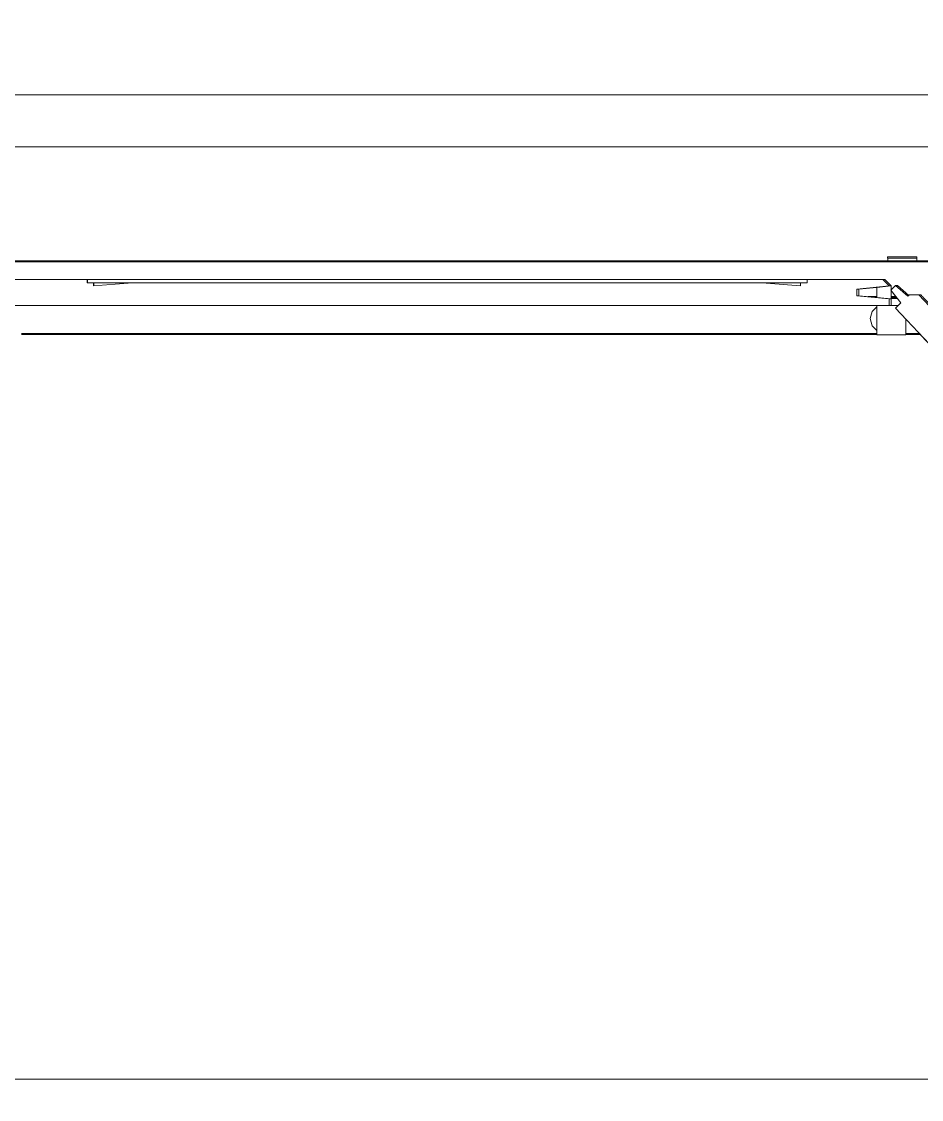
# Model space of a CAD drawing. Header units: millimetres. Extents: x 6658 to 67659, y -16872 to 26261.
# Drawn here: x 46742 to 48132, y 3448 to 5113 of the extents above; entities that cross this region are included whole.
import ezdxf

# ---------------------------------------------------------------- set-up
doc = ezdxf.new("R2010")
doc.units = ezdxf.units.MM
doc.header["$MEASUREMENT"] = 0
doc.linetypes.add('Wipeout_Contour', pattern=[1000, 0, -1000])
doc.layers.add('A - Prerjet', color=7, linetype='Continuous')
doc.layers.add('A - Prerjet_Pen_No__101', color=252, linetype='Continuous', lineweight=5)
doc.layers.add('A - Prerjet_Pen_No__61', color=7, linetype='Continuous', lineweight=5, true_color=0x6a6a6a)

msp = doc.modelspace()

# ---------------------------------------------------------------- wipeouts: each hides what was drawn before it
at = {"color": 254, "linetype": 'Wipeout_Contour', "lineweight": 0, "ltscale": 187582.270518}
msp.add_wipeout([(48872.2, 5100), (44372.2, 5100), (44372.2, 5000), (48872.2, 5000)], dxfattribs=at).dxf.layer = 'A - Prerjet'
at = {"color": 254, "linetype": 'Wipeout_Contour', "lineweight": 0, "ltscale": 477462.659837}
msp.add_wipeout([(44372.2, 4744), (48080.4, 4744), (48080.4, 4748), (48080.2, 4748), (48080.2, 4750), (48125.4, 4750), (48125.4, 4744), (48872.2, 4744), (48872.2, 4920), (44372.2, 4920)], dxfattribs=at).dxf.layer = 'A - Prerjet'
at = {"color": 254, "linetype": 'Wipeout_Contour', "lineweight": 0, "ltscale": 193272.369114}
msp.add_wipeout([(48094.1, 4687), (48085.8, 4687), (48085.8, 4685.4), (48095.4, 4685.4)], dxfattribs=at).dxf.layer = 'A - Prerjet'
at = {"color": 254, "linetype": 'Wipeout_Contour', "lineweight": 0, "ltscale": 798877.032686}
msp.add_wipeout([(44372.2, 4630), (44372.2, 3480), (48872.2, 3480), (48872.2, 3843.2), (48130.6, 4630), (48108.3, 4630), (48108.3, 4629.5), (48063.3, 4629.5), (48063.3, 4630), (46742.2, 4630), (46742.2, 4629.5), (46697.2, 4629.5), (46697.2, 4630), (45376, 4630), (45376, 4629.5), (45331, 4629.5), (45331, 4630)], dxfattribs=at).dxf.layer = 'A - Prerjet'

# ---------------------------------------------------------------- next in the draw order: wipeouts: each hides what was drawn before it
at = {"color": 254, "linetype": 'Wipeout_Contour', "lineweight": 0, "ltscale": 187868.022952}
msp.add_wipeout([(44347.2, 5100), (48892.7, 5100), (48892.7, 6229.1), (44347.2, 6229.1)], dxfattribs=at).dxf.layer = 'A - Prerjet'
at = {"color": 254, "linetype": 'Wipeout_Contour', "lineweight": 0, "ltscale": 187543.719616}
msp.add_wipeout([(48872.2, 5000), (44372.2, 5000), (44372.2, 4920), (48872.2, 4920)], dxfattribs=at).dxf.layer = 'A - Prerjet'
at = {"color": 254, "linetype": 'Wipeout_Contour', "lineweight": 0, "ltscale": 185106.239992}
msp.add_wipeout([(43142.8, 4742.4), (48920.9, 4742.4), (48920.9, 4744), (43142.8, 4744)], dxfattribs=at).dxf.layer = 'A - Prerjet'
at = {"color": 254, "linetype": 'Wipeout_Contour', "lineweight": 0, "ltscale": 241599.764077}
msp.add_wipeout([(48095.4, 4685.4), (48085.8, 4685.4), (48085.8, 4675), (48096.4, 4675), (48100.5, 4678.8)], dxfattribs=at).dxf.layer = 'A - Prerjet'
at = {"color": 254, "linetype": 'Wipeout_Contour', "lineweight": 0, "ltscale": 621362.542025}
msp.add_wipeout([(46742.2, 4631.6), (48063.3, 4631.6), (48063.3, 4636.3), (48056.4, 4643.2), (48053.3, 4654.5), (48056.4, 4665.7), (48063.3, 4672.7), (48063.3, 4675), (47958.6, 4675), (46853.5, 4675), (46843.5, 4675), (46843.5, 4675), (46742.2, 4675)], dxfattribs=at).dxf.layer = 'A - Prerjet'
at = {"color": 254, "linetype": 'Wipeout_Contour', "lineweight": 0, "ltscale": 145015.530588}
msp.add_wipeout([(48108.3, 4653.7), (48108.3, 4631.6), (48129.2, 4631.6)], dxfattribs=at).dxf.layer = 'A - Prerjet'
at = {"color": 254, "linetype": 'Wipeout_Contour', "lineweight": 0, "ltscale": 186997.035021}
msp.add_wipeout([(44372.2, 3480), (44372.2, 3400), (48872.2, 3400), (48872.2, 3480)], dxfattribs=at).dxf.layer = 'A - Prerjet'

# ---------------------------------------------------------------- next in the draw order: linework, layer by layer
at = {"layer": 'A - Prerjet_Pen_No__101', "color": 252, "linetype": 'Continuous', "lineweight": 5}
for p, q in [((48872.2, 5000), (44372.2, 5000)), ((48872.2, 4920), (44372.2, 4920)), ((48872.2, 3480), (44372.2, 3480))]:
    msp.add_line(p, q, dxfattribs=at)

# ---------------------------------------------------------------- next in the draw order: wipeouts: each hides what was drawn before it
at = {"color": 254, "linetype": 'Wipeout_Contour', "lineweight": 0, "ltscale": 1565145.747335684}
msp.add_wipeout([(43142.9, 4742.4), (43142.9, 4688.6), (43954.9, 4688.6), (43954.9, 4699.1), (43952, 4702), (43950, 4709.5), (43952, 4717), (43957.5, 4722.5), (43965, 4724.5), (43965, 4724.5), (43972.5, 4722.5), (43978, 4717), (43980, 4709.5), (43978.8, 4705), (43984.2, 4705), (43994.2, 4715), (45343.5, 4715), (45352, 4706.6), (45360.4, 4715), (46709.7, 4715), (46718.1, 4706.6), (46726.5, 4715), (48075.8, 4715), (48085.8, 4705), (48085.8, 4699.3), (48092.4, 4705.6), (48095.6, 4705.6), (48112.9, 4690.5), (48113.9, 4691.5), (48117.1, 4691.5), (48131.2, 4691.1), (48133.6, 4688.6), (48920.9, 4688.6), (48920.9, 4742.4)], dxfattribs=at).dxf.layer = 'A - Prerjet'
at = {"color": 254, "linetype": 'Wipeout_Contour', "lineweight": 0, "ltscale": 190513.708804}
msp.add_wipeout([(48063.3, 4631.6), (46742.2, 4631.6), (46742.2, 4630), (48063.3, 4630)], dxfattribs=at).dxf.layer = 'A - Prerjet'
at = {"color": 254, "linetype": 'Wipeout_Contour', "lineweight": 0, "ltscale": 193365.701403}
msp.add_wipeout([(48129.2, 4631.6), (48108.3, 4631.6), (48108.3, 4630), (48130.6, 4630)], dxfattribs=at).dxf.layer = 'A - Prerjet'

# ---------------------------------------------------------------- next in the draw order: wipeouts: each hides what was drawn before it
at = {"color": 254, "linetype": 'Wipeout_Contour', "lineweight": 0, "ltscale": 193345.894184}
msp.add_wipeout([(48080.4, 4744), (48125.4, 4744), (48125.4, 4748), (48080.4, 4748)], dxfattribs=at).dxf.layer = 'A - Prerjet'
at = {"color": 254, "linetype": 'Wipeout_Contour', "lineweight": 0, "ltscale": 190533.905865}
msp.add_wipeout([(46843.9, 4715), (46843.9, 4710), (47955.6, 4710), (47955.6, 4715)], dxfattribs=at).dxf.layer = 'A - Prerjet'
at = {"color": 254, "linetype": 'Wipeout_Contour', "lineweight": 0, "ltscale": 241391.682816}
msp.add_wipeout([(48035.8, 4690), (48049.9, 4688.6), (48063.3, 4688.6), (48063.3, 4702.7), (48035.8, 4700)], dxfattribs=at).dxf.layer = 'A - Prerjet'
at = {"color": 254, "linetype": 'Wipeout_Contour', "lineweight": 0, "ltscale": 144949.938706}
msp.add_wipeout([(48085.8, 4697.8), (48085.8, 4688.6), (48092.9, 4688.6)], dxfattribs=at).dxf.layer = 'A - Prerjet'
at = {"color": 254, "linetype": 'Wipeout_Contour', "lineweight": 0, "ltscale": 241416.885889}
msp.add_wipeout([(48053.3, 4654.5), (48056.4, 4643.2), (48063.3, 4636.3), (48063.3, 4672.7), (48056.4, 4665.7)], dxfattribs=at).dxf.layer = 'A - Prerjet'

# ---------------------------------------------------------------- next in the draw order: linework, layer by layer
at = {"layer": 'A - Prerjet_Pen_No__61', "color": 251, "linetype": 'Continuous', "lineweight": 5, "true_color": 0x6a6a6a}
msp.add_line((47955.6, 4715), (47955.6, 4710), dxfattribs=at)

# ---------------------------------------------------------------- next in the draw order: wipeouts: each hides what was drawn before it
at = {"color": 254, "linetype": 'Wipeout_Contour', "lineweight": 0, "ltscale": 193346.397581}
msp.add_wipeout([(48080.2, 4750), (48080.2, 4748), (48125.2, 4748), (48125.2, 4750)], dxfattribs=at).dxf.layer = 'A - Prerjet'
at = {"color": 254, "linetype": 'Wipeout_Contour', "lineweight": 0, "ltscale": 188320.56939}
msp.add_wipeout([(46843.5, 4715), (46843.5, 4710), (46843.9, 4710), (46843.9, 4715)], dxfattribs=at).dxf.layer = 'A - Prerjet'
at = {"color": 254, "linetype": 'Wipeout_Contour', "lineweight": 0, "ltscale": 188358.343863}
msp.add_wipeout([(46853.5, 4710), (46853.5, 4705), (46853.9, 4705), (46853.9, 4710)], dxfattribs=at).dxf.layer = 'A - Prerjet'
at = {"color": 254, "linetype": 'Wipeout_Contour', "lineweight": 0, "ltscale": 144468.898642}
msp.add_wipeout([(47945.6, 4710), (47885.9, 4710), (47945.6, 4705)], dxfattribs=at).dxf.layer = 'A - Prerjet'
at = {"color": 254, "linetype": 'Wipeout_Contour', "lineweight": 0, "ltscale": 144860.418697}
msp.add_wipeout([(48063.3, 4688.6), (48049.9, 4688.6), (48063.3, 4687.2)], dxfattribs=at).dxf.layer = 'A - Prerjet'
at = {"color": 254, "linetype": 'Wipeout_Contour', "lineweight": 0, "ltscale": 193270.57068}
msp.add_wipeout([(48085.8, 4688.6), (48085.8, 4687), (48094.1, 4687), (48092.9, 4688.6)], dxfattribs=at).dxf.layer = 'A - Prerjet'
at = {"color": 254, "linetype": 'Wipeout_Contour', "lineweight": 0, "ltscale": 338191.714253}
msp.add_wipeout([(48063.3, 4629.5), (48108.3, 4629.5), (48108.3, 4653.7), (48092.1, 4670.9), (48096.4, 4675), (48084.5, 4675), (48063.3, 4675)], dxfattribs=at).dxf.layer = 'A - Prerjet'

# ---------------------------------------------------------------- next in the draw order: linework, layer by layer
at = {"layer": 'A - Prerjet_Pen_No__61', "color": 251, "linetype": 'Continuous', "lineweight": 5, "true_color": 0x6a6a6a}
for p, q in [((48080.2, 4748), (48080.2, 4750)), ((48080.4, 4744), (48080.4, 4748)), ((46843.5, 4715), (46726.5, 4715)), ((46843.5, 4715), (46843.9, 4715)), ((46843.5, 4715), (46843.5, 4710)), ((46843.9, 4715), (46843.9, 4710)), ((48053.3, 4654.5), (48056.4, 4665.7)), ((48056.4, 4665.7), (48063.3, 4672.7)), ((48063.3, 4629.5), (48063.3, 4675)), ((48056.4, 4643.2), (48053.3, 4654.5)), ((48108.3, 4653.7), (48108.3, 4629.5)), ((48063.3, 4631.6), (46742.2, 4631.6)), ((48063.3, 4630), (46742.2, 4630)), ((48063.3, 4636.3), (48056.4, 4643.2)), ((48108.3, 4629.5), (48063.3, 4629.5)), ((48129.2, 4631.6), (48108.3, 4631.6)), ((48130.6, 4630), (48108.3, 4630))]:
    msp.add_line(p, q, dxfattribs=at)

# ---------------------------------------------------------------- next in the draw order: wipeouts: each hides what was drawn before it
at = {"color": 254, "linetype": 'Wipeout_Contour', "lineweight": 0, "ltscale": 241794.574452}
msp.add_wipeout([(48125.2, 4750), (48125.2, 4748), (48125.4, 4748), (48125.4, 4744), (48125.4, 4750)], dxfattribs=at).dxf.layer = 'A - Prerjet'
at = {"color": 254, "linetype": 'Wipeout_Contour', "lineweight": 0, "ltscale": 141329.447843}
msp.add_wipeout([(46913.5, 4710), (46853.9, 4710), (46853.9, 4705)], dxfattribs=at).dxf.layer = 'A - Prerjet'
at = {"color": 254, "linetype": 'Wipeout_Contour', "lineweight": 0, "ltscale": 192585.570095}
msp.add_wipeout([(47885.9, 4710), (47885.6, 4710), (47945.6, 4705), (47945.6, 4705)], dxfattribs=at).dxf.layer = 'A - Prerjet'
at = {"color": 254, "linetype": 'Wipeout_Contour', "lineweight": 0, "ltscale": 338344.164958}
msp.add_wipeout([(48095.6, 4705.6), (48092.4, 4705.6), (48111.4, 4689.1), (48111.4, 4689.1), (48111.4, 4689.1), (48111.4, 4689.1), (48112.9, 4690.5)], dxfattribs=at).dxf.layer = 'A - Prerjet'

# ---------------------------------------------------------------- next in the draw order: linework, layer by layer
at = {"layer": 'A - Prerjet_Pen_No__61', "color": 251, "linetype": 'Continuous', "lineweight": 5, "true_color": 0x6a6a6a}
for p, q in [((48125.2, 4750), (48080.2, 4750)), ((48125.2, 4748), (48080.2, 4748)), ((48125.2, 4748), (48125.2, 4750)), ((48125.2, 4750), (48125.4, 4750)), ((48125.4, 4748), (48125.2, 4748)), ((48125.4, 4750), (48125.4, 4748)), ((48125.4, 4744), (48125.4, 4748)), ((43142.8, 4744), (48920.9, 4744)), ((43142.8, 4742.4), (48920.9, 4742.4)), ((46843.9, 4715), (47955.6, 4715)), ((46853.5, 4710), (46843.5, 4710)), ((46853.5, 4710), (46853.9, 4710)), ((46853.5, 4710), (46853.5, 4705)), ((46853.9, 4710), (46913.5, 4710)), ((46853.9, 4705), (46853.9, 4710)), ((47885.9, 4710), (47885.6, 4710)), ((47945.6, 4705), (47885.9, 4710)), ((47885.9, 4710), (47945.6, 4710)), ((47945.6, 4710), (47945.6, 4705)), ((47955.6, 4710), (47945.6, 4710))]:
    msp.add_line(p, q, dxfattribs=at)
at = {"layer": 'A - Prerjet_Pen_No__61', "color": 251, "linetype": 'Continuous', "lineweight": 5, "true_color": 0x6a6a6a, "flags": 128}
msp.add_lwpolyline([(47945.6, 4705), (47885.6, 4710), (46913.5, 4710), (46853.5, 4705)], dxfattribs=at)

# ---------------------------------------------------------------- next in the draw order: wipeouts: each hides what was drawn before it
at = {"color": 254, "linetype": 'Wipeout_Contour', "lineweight": 0, "ltscale": 338155.372468}
msp.add_wipeout([(48063.3, 4702.7), (48063.3, 4687.2), (48085.8, 4685), (48085.8, 4697.8), (48085.1, 4698.7), (48085.8, 4699.3), (48085.8, 4705)], dxfattribs=at).dxf.layer = 'A - Prerjet'
at = {"color": 254, "linetype": 'Wipeout_Contour', "lineweight": 0, "ltscale": 193402.860611}
msp.add_wipeout([(48114, 4691.5), (48128.1, 4691.1), (48131.2, 4691.1), (48117.1, 4691.5)], dxfattribs=at).dxf.layer = 'A - Prerjet'

# ---------------------------------------------------------------- next in the draw order: linework, layer by layer
at = {"layer": 'A - Prerjet_Pen_No__61', "color": 251, "linetype": 'Continuous', "lineweight": 5, "true_color": 0x6a6a6a}
for p, q in [((48095.6, 4705.6), (48112.9, 4690.5)), ((48113.9, 4691.5), (48111.4, 4689.1)), ((48113.9, 4691.5), (48117.1, 4691.5)), ((48113.9, 4691.5), (48128.1, 4691.1)), ((48117.1, 4691.5), (48131.2, 4691.1)), ((48128.1, 4691.1), (48131.2, 4691.1)), ((48128.1, 4691.1), (48208.3, 4605.9)), ((48131.2, 4691.1), (49045.9, 3720.6))]:
    msp.add_line(p, q, dxfattribs=at)

# ---------------------------------------------------------------- next in the draw order: wipeouts: each hides what was drawn before it
at = {"color": 254, "linetype": 'Wipeout_Contour', "lineweight": 0, "ltscale": 193154.92471}
msp.add_wipeout([(48032.6, 4700), (48035.8, 4700), (48085.8, 4705), (48082.6, 4705)], dxfattribs=at).dxf.layer = 'A - Prerjet'
at = {"color": 254, "linetype": 'Wipeout_Contour', "lineweight": 0, "ltscale": 193245.687113}
msp.add_wipeout([(48082.6, 4685), (48082.6, 4675), (48085.8, 4675), (48085.8, 4685)], dxfattribs=at).dxf.layer = 'A - Prerjet'

# ---------------------------------------------------------------- next in the draw order: linework, layer by layer
at = {"layer": 'A - Prerjet_Pen_No__61', "color": 251, "linetype": 'Continuous', "lineweight": 5, "true_color": 0x6a6a6a}
for p, q in [((48082.6, 4675), (48085.8, 4675)), ((48085.8, 4675), (48096.4, 4675))]:
    msp.add_line(p, q, dxfattribs=at)
at = {"layer": 'A - Prerjet_Pen_No__61', "color": 251, "linetype": 'Continuous', "lineweight": 5, "true_color": 0x6a6a6a, "flags": 128}
for points in [[(48082.6, 4675), (47955.6, 4675), (47945.6, 4675), (46853.5, 4675), (46843.5, 4675), (46716.5, 4675), (46589.5, 4675), (46579.5, 4675), (45487.4, 4675), (45477.4, 4675), (45350.4, 4675), (45223.4, 4675), (45213.4, 4675), (44121.2, 4675), (44111.2, 4675), (43984.2, 4675)], [(48092.1, 4670.9), (48179.2, 4578.5), (48186.1, 4571.2), (48935.1, 3776.5), (48942, 3769.2), (49029.1, 3676.8), (49044.5, 3660.4)]]:
    msp.add_lwpolyline(points, dxfattribs=at)

# ---------------------------------------------------------------- next in the draw order: wipeouts: each hides what was drawn before it
at = {"color": 254, "linetype": 'Wipeout_Contour', "lineweight": 0, "ltscale": 193237.444095}
msp.add_wipeout([(48075.8, 4715), (48072.6, 4715), (48082.6, 4705), (48085.8, 4705)], dxfattribs=at).dxf.layer = 'A - Prerjet'
at = {"color": 254, "linetype": 'Wipeout_Contour', "lineweight": 0, "ltscale": 193149.091959}
msp.add_wipeout([(48032.6, 4690), (48082.6, 4685), (48085.8, 4685), (48035.8, 4690)], dxfattribs=at).dxf.layer = 'A - Prerjet'

# ---------------------------------------------------------------- next in the draw order: linework, layer by layer
at = {"layer": 'A - Prerjet_Pen_No__61', "color": 251, "linetype": 'Continuous', "lineweight": 5, "true_color": 0x6a6a6a}
for p, q in [((48072.6, 4715), (47955.6, 4715)), ((48072.6, 4715), (48075.8, 4715)), ((48072.6, 4715), (48082.6, 4705)), ((48075.8, 4715), (48085.8, 4705)), ((48085.8, 4705), (48063.3, 4702.7)), ((48063.3, 4687.2), (48063.3, 4702.7)), ((48082.6, 4705), (48085.8, 4705)), ((48092.4, 4705.6), (48085.1, 4698.7)), ((48085.1, 4698.7), (48100.5, 4678.8)), ((48085.8, 4705), (48085.8, 4699.3)), ((48085.8, 4697.8), (48085.8, 4685)), ((48095.6, 4705.6), (48092.4, 4705.6)), ((48092.4, 4705.6), (48111.4, 4689.1)), ((48049.9, 4688.6), (48063.3, 4688.6)), ((48063.3, 4687.2), (48085.8, 4685)), ((48085.8, 4685), (48082.6, 4685)), ((48082.6, 4685), (48082.6, 4675)), ((48085.8, 4688.6), (48092.9, 4688.6)), ((48085.8, 4687), (48094.1, 4687)), ((48095.4, 4685.4), (48085.8, 4685.4)), ((48085.8, 4685), (48085.8, 4675)), ((48100.5, 4678.8), (48092.1, 4670.9))]:
    msp.add_line(p, q, dxfattribs=at)

# ---------------------------------------------------------------- next in the draw order: wipeouts: each hides what was drawn before it
at = {"color": 254, "linetype": 'Wipeout_Contour', "lineweight": 0, "ltscale": 193052.456226}
msp.add_wipeout([(48035.8, 4700), (48032.6, 4700), (48032.6, 4690), (48035.8, 4690)], dxfattribs=at).dxf.layer = 'A - Prerjet'

# ---------------------------------------------------------------- next in the draw order: linework, layer by layer
at = {"layer": 'A - Prerjet_Pen_No__61', "color": 251, "linetype": 'Continuous', "lineweight": 5, "true_color": 0x6a6a6a}
for p, q in [((48082.6, 4705), (48032.6, 4700)), ((48035.8, 4700), (48032.6, 4700)), ((48032.6, 4700), (48032.6, 4690)), ((48063.3, 4702.7), (48035.8, 4700)), ((48035.8, 4700), (48035.8, 4690)), ((48035.8, 4690), (48032.6, 4690)), ((48032.6, 4690), (48082.6, 4685)), ((48035.8, 4690), (48063.3, 4687.2))]:
    msp.add_line(p, q, dxfattribs=at)

doc.saveas('drawing.dxf')
